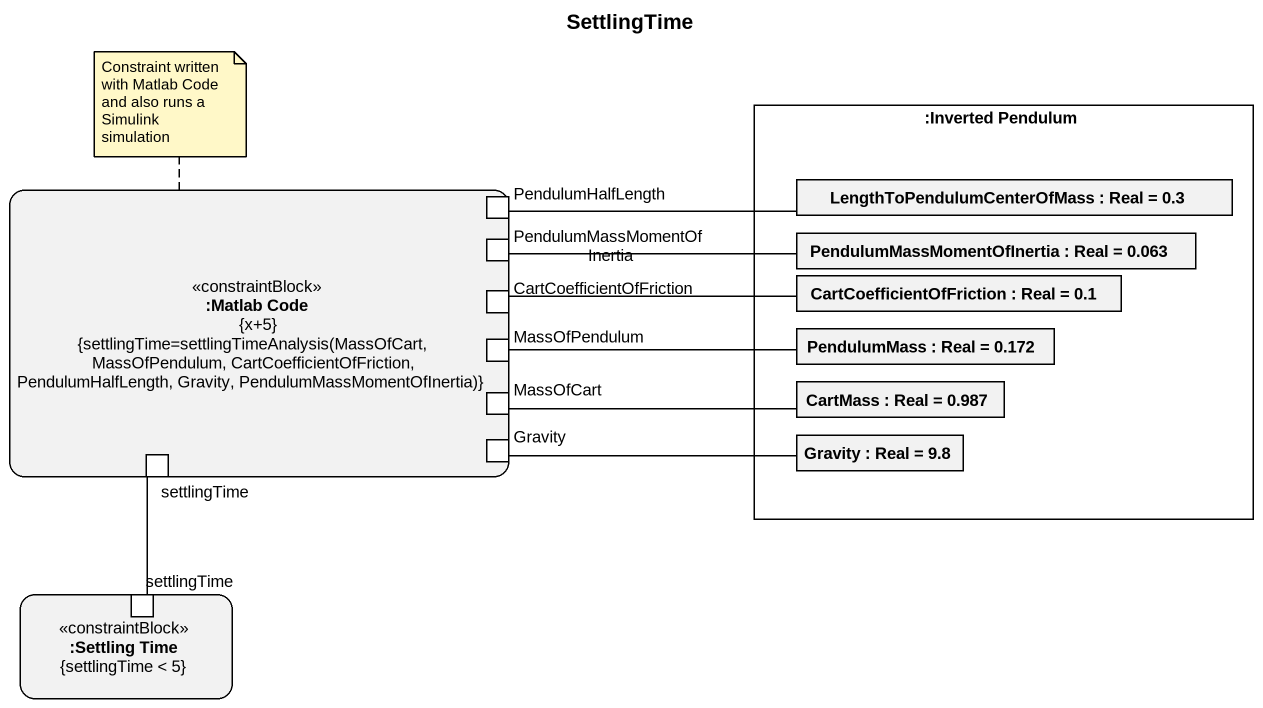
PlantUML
@startuml
title SettlingTime
rectangle ":Inverted Pendulum" as Inverted_Pendulum {
  rectangle "LengthToPendulumCenterOfMass : Real = 0.3" as LengthToPendulumCenterOfMass
  rectangle "PendulumMassMomentOfInertia : Real = 0.063" as PendulumMassMomentOfInertia
  rectangle "CartCoefficientOfFriction : Real = 0.1" as CartCoefficientOfFriction_2
  rectangle "PendulumMass : Real = 0.172" as PendulumMass
  rectangle "CartMass : Real = 0.987" as CartMass
  rectangle "Gravity : Real = 9.8" as Gravity_2
}
rectangle ":Matlab Code\n{x+5}\n{settlingTime=settlingTimeAnalysis(MassOfCart, MassOfPendulum, CartCoefficientOfFriction, PendulumHalfLength, Gravity, PendulumMassMomentOfInertia)}" as Matlab_Code <<constraintBlock>> {
  port PendulumHalfLength
  port "PendulumMassMomentOfInertia" as PendulumMassMomentOfInertia_2
  port CartCoefficientOfFriction
  port MassOfPendulum
  port MassOfCart
  port Gravity
  port settlingTime
}
rectangle ":Settling Time\n{settlingTime < 5}" as Settling_Time <<constraintBlock>> {
  port "settlingTime" as settlingTime_2
}
PendulumHalfLength -right- LengthToPendulumCenterOfMass
PendulumMassMomentOfInertia_2 -right- PendulumMassMomentOfInertia
CartCoefficientOfFriction -right- CartCoefficientOfFriction_2
MassOfPendulum -right- PendulumMass
MassOfCart -right- CartMass
Gravity -right- Gravity_2
settlingTime_2 -up- settlingTime
note top of Matlab_Code : Constraint written with Matlab Code and also runs a Simulink simulation
@enduml
